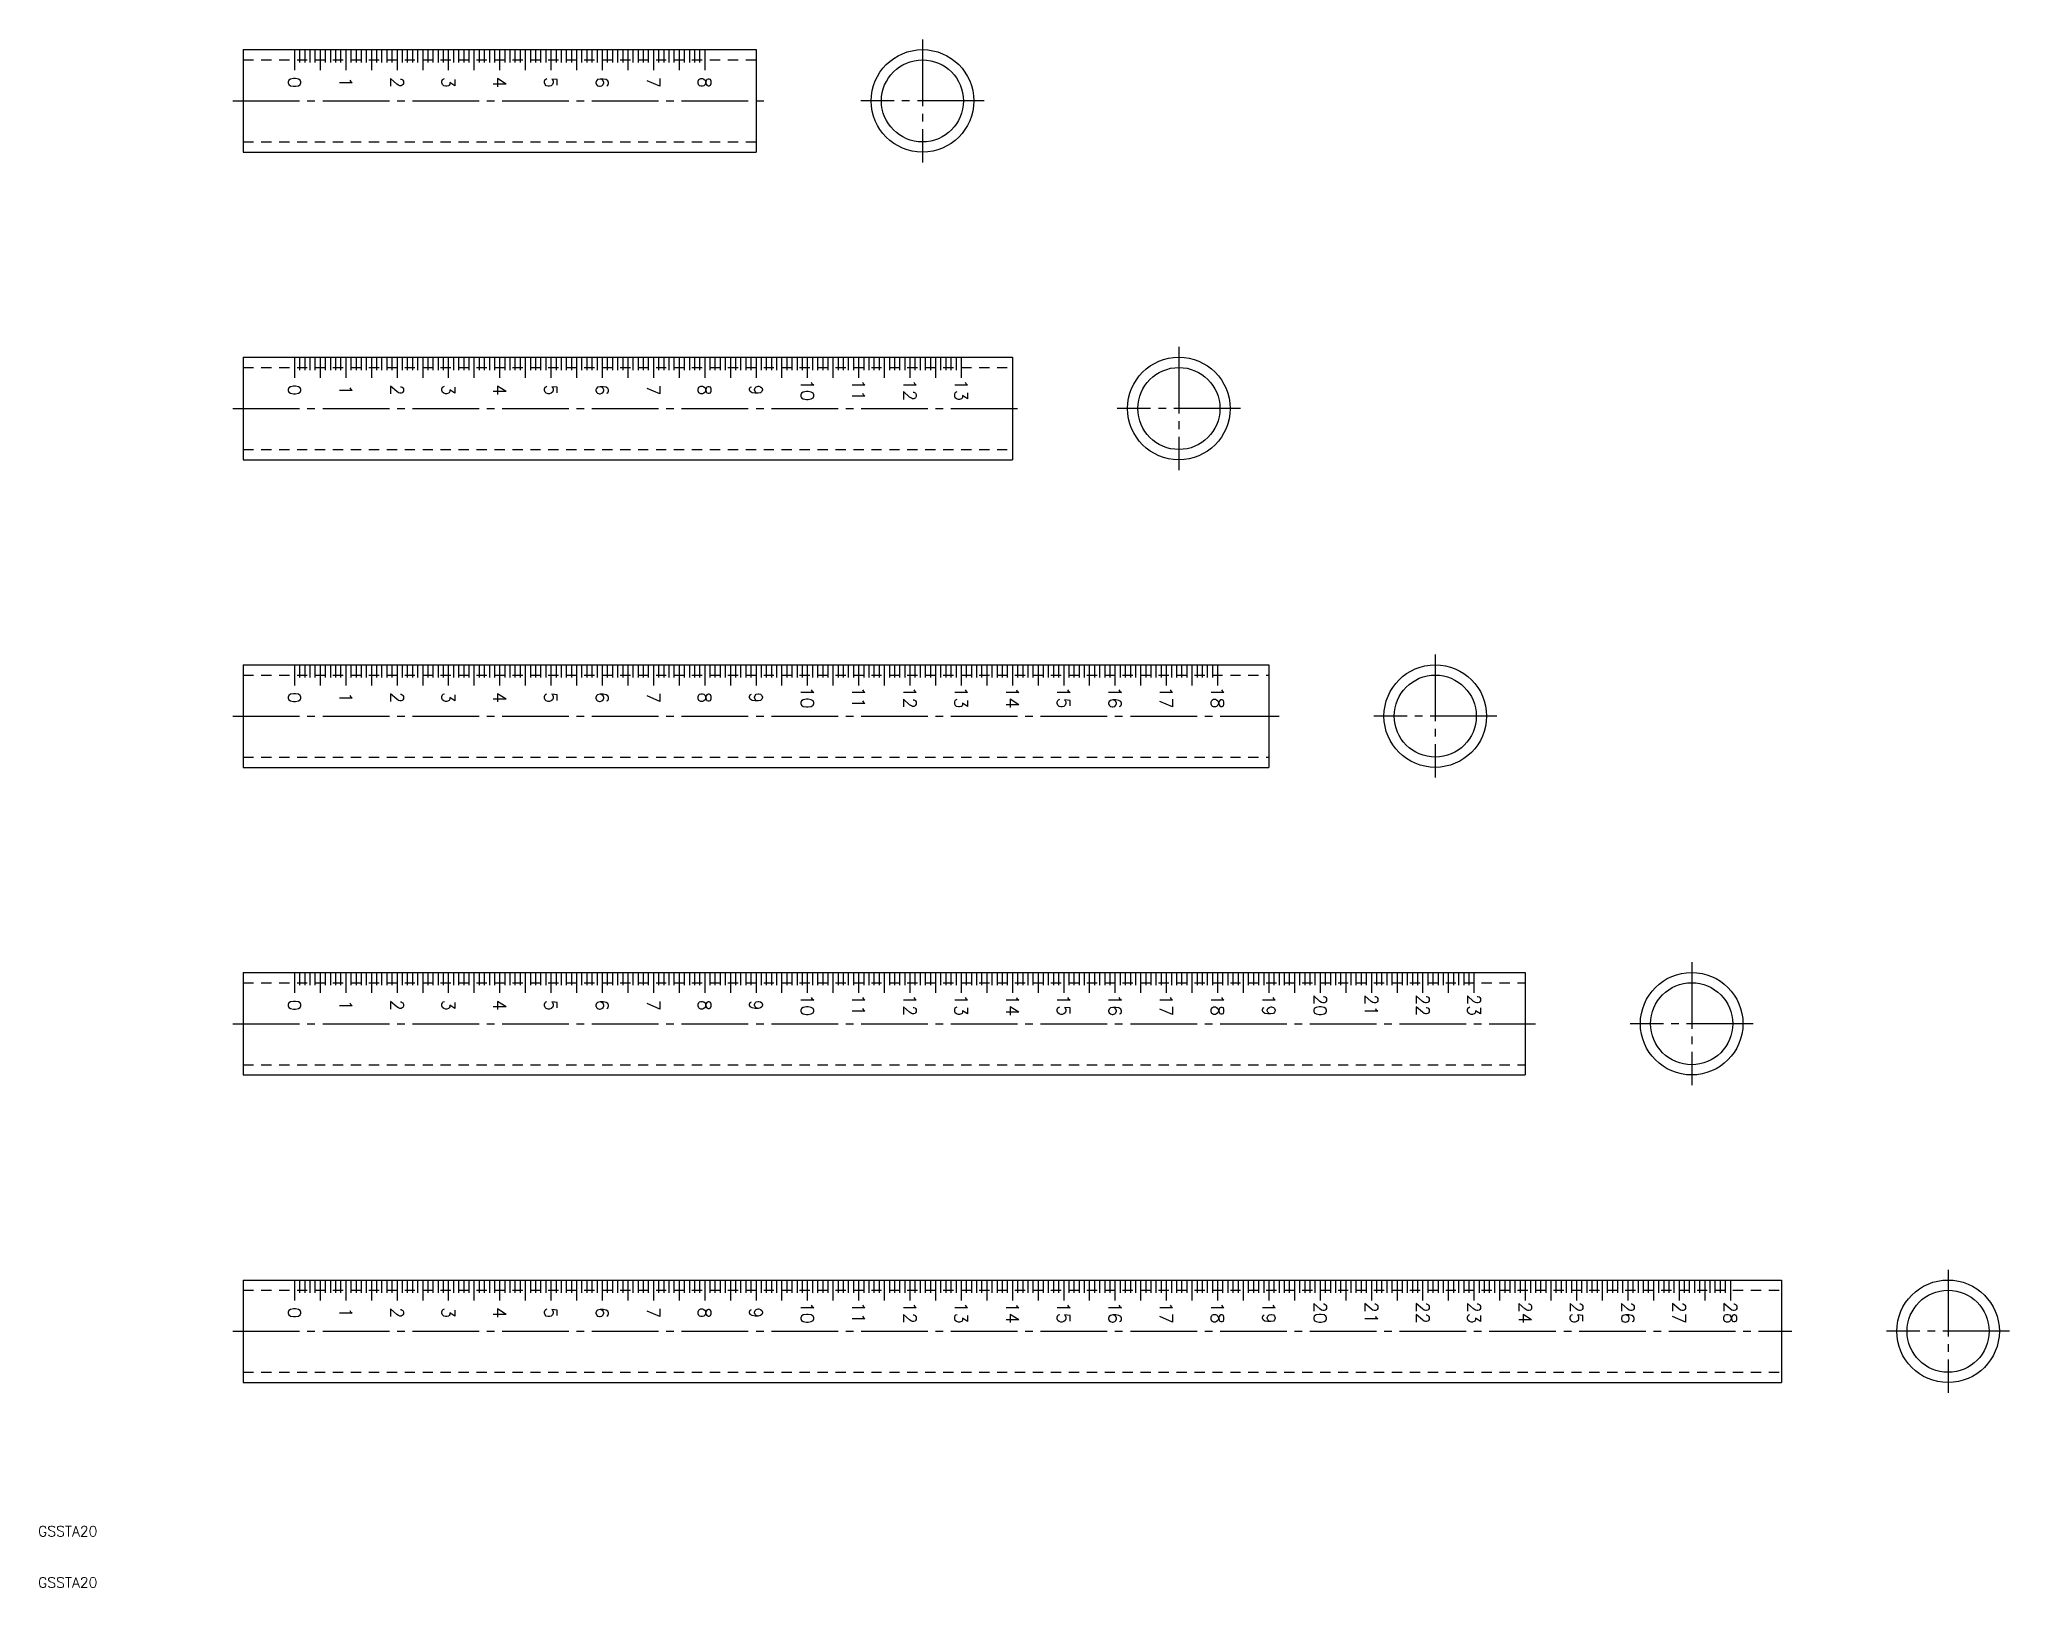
# Model space of a CAD drawing. Extents: x 10 to 394, y 10 to 312.
import ezdxf
from ezdxf.enums import TextEntityAlignment as Align

# ---------------------------------------------------------------- set-up
doc = ezdxf.new("R2010")
doc.units = 0
doc.linetypes.add('CENTER', pattern=[17.5, 13, -1.5, 1.5, -1.5])
doc.linetypes.add('DASHED', pattern=[3.5, 2, -1.5])
doc.layers.get('0').update_dxf_attribs({"linetype": 'CONTINUOUS'})
doc.layers.add('CENTER', color=1, linetype='CENTER')
doc.styles.get("Standard").update_dxf_attribs({"font": 'txt.shx', "bigfont": '@extfont2.shx'})

msp = doc.modelspace()

# ---------------------------------------------------------------- linework, layer by layer
at = {"color": 7, "linetype": 'CONTINUOUS'}
for p, q in [((50, 310), (50, 290)), ((50, 310), (150, 310)), ((60, 310), (60, 306)), ((61, 310), (61, 307.5)), ((62, 310), (62, 307.5)), ((63, 310), (63, 307.5)), ((64, 310), (64, 307.5)), ((65, 310), (65, 306)), ((66, 310), (66, 307.5)), ((67, 310), (67, 307.5)), ((68, 310), (68, 307.5)), ((69, 310), (69, 307.5)), ((70, 310), (70, 306)), ((71, 310), (71, 307.5)), ((72, 310), (72, 307.5)), ((73, 310), (73, 307.5)), ((74, 310), (74, 307.5)), ((75, 310), (75, 306)), ((76, 310), (76, 307.5)), ((77, 310), (77, 307.5)), ((78, 310), (78, 307.5)), ((79, 310), (79, 307.5)), ((80, 310), (80, 306)), ((81, 310), (81, 307.5)), ((82, 310), (82, 307.5)), ((83, 310), (83, 307.5)), ((84, 310), (84, 307.5)), ((85, 310), (85, 306)), ((86, 310), (86, 307.5)), ((87, 310), (87, 307.5)), ((88, 310), (88, 307.5)), ((89, 310), (89, 307.5)), ((90, 310), (90, 306)), ((91, 310), (91, 307.5)), ((92, 310), (92, 307.5)), ((93, 310), (93, 307.5)), ((94, 310), (94, 307.5)), ((95, 310), (95, 306)), ((96, 310), (96, 307.5)), ((97, 310), (97, 307.5)), ((98, 310), (98, 307.5)), ((99, 310), (99, 307.5)), ((100, 310), (100, 306)), ((101, 310), (101, 307.5)), ((102, 310), (102, 307.5)), ((103, 310), (103, 307.5)), ((104, 310), (104, 307.5)), ((105, 310), (105, 306)), ((106, 310), (106, 307.5)), ((107, 310), (107, 307.5)), ((108, 310), (108, 307.5)), ((109, 310), (109, 307.5)), ((110, 310), (110, 306)), ((111, 310), (111, 307.5)), ((112, 310), (112, 307.5)), ((113, 310), (113, 307.5)), ((114, 310), (114, 307.5)), ((115, 310), (115, 306)), ((116, 310), (116, 307.5)), ((117, 310), (117, 307.5)), ((118, 310), (118, 307.5)), ((119, 310), (119, 307.5)), ((120, 310), (120, 306)), ((121, 310), (121, 307.5)), ((122, 310), (122, 307.5)), ((123, 310), (123, 307.5)), ((124, 310), (124, 307.5)), ((125, 310), (125, 306)), ((126, 310), (126, 307.5)), ((127, 310), (127, 307.5)), ((128, 310), (128, 307.5)), ((129, 310), (129, 307.5)), ((130, 310), (130, 306)), ((131, 310), (131, 307.5)), ((132, 310), (132, 307.5)), ((133, 310), (133, 307.5)), ((134, 310), (134, 307.5)), ((135, 310), (135, 306)), ((136, 310), (136, 307.5)), ((137, 310), (137, 307.5)), ((138, 310), (138, 307.5)), ((139, 310), (139, 307.5)), ((140, 310), (140, 306)), ((150, 310), (150, 290)), ((50, 290), (150, 290)), ((50, 250), (50, 230)), ((50, 250), (200, 250)), ((60, 250), (60, 246)), ((61, 250), (61, 247.5)), ((62, 250), (62, 247.5)), ((63, 250), (63, 247.5)), ((64, 250), (64, 247.5)), ((65, 250), (65, 246)), ((66, 250), (66, 247.5)), ((67, 250), (67, 247.5)), ((68, 250), (68, 247.5)), ((69, 250), (69, 247.5)), ((70, 250), (70, 246)), ((71, 250), (71, 247.5)), ((72, 250), (72, 247.5)), ((73, 250), (73, 247.5)), ((74, 250), (74, 247.5)), ((75, 250), (75, 246)), ((76, 250), (76, 247.5)), ((77, 250), (77, 247.5)), ((78, 250), (78, 247.5)), ((79, 250), (79, 247.5)), ((80, 250), (80, 246)), ((81, 250), (81, 247.5)), ((82, 250), (82, 247.5)), ((83, 250), (83, 247.5)), ((84, 250), (84, 247.5)), ((85, 250), (85, 246)), ((86, 250), (86, 247.5)), ((87, 250), (87, 247.5)), ((88, 250), (88, 247.5)), ((89, 250), (89, 247.5)), ((90, 250), (90, 246)), ((91, 250), (91, 247.5)), ((92, 250), (92, 247.5)), ((93, 250), (93, 247.5)), ((94, 250), (94, 247.5)), ((95, 250), (95, 246)), ((96, 250), (96, 247.5)), ((97, 250), (97, 247.5)), ((98, 250), (98, 247.5)), ((99, 250), (99, 247.5)), ((100, 250), (100, 246)), ((101, 250), (101, 247.5)), ((102, 250), (102, 247.5)), ((103, 250), (103, 247.5)), ((104, 250), (104, 247.5)), ((105, 250), (105, 246)), ((106, 250), (106, 247.5)), ((107, 250), (107, 247.5)), ((108, 250), (108, 247.5)), ((109, 250), (109, 247.5)), ((110, 250), (110, 246)), ((111, 250), (111, 247.5)), ((112, 250), (112, 247.5)), ((113, 250), (113, 247.5)), ((114, 250), (114, 247.5)), ((115, 250), (115, 246)), ((116, 250), (116, 247.5)), ((117, 250), (117, 247.5)), ((118, 250), (118, 247.5)), ((119, 250), (119, 247.5)), ((120, 250), (120, 246)), ((121, 250), (121, 247.5)), ((122, 250), (122, 247.5)), ((123, 250), (123, 247.5)), ((124, 250), (124, 247.5)), ((125, 250), (125, 246)), ((126, 250), (126, 247.5)), ((127, 250), (127, 247.5)), ((128, 250), (128, 247.5)), ((129, 250), (129, 247.5)), ((130, 250), (130, 246)), ((131, 250), (131, 247.5)), ((132, 250), (132, 247.5)), ((133, 250), (133, 247.5)), ((134, 250), (134, 247.5)), ((135, 250), (135, 246)), ((136, 250), (136, 247.5)), ((137, 250), (137, 247.5)), ((138, 250), (138, 247.5)), ((139, 250), (139, 247.5)), ((140, 250), (140, 246)), ((141, 250), (141, 247.5)), ((142, 250), (142, 247.5)), ((143, 250), (143, 247.5)), ((144, 250), (144, 247.5)), ((145, 250), (145, 246)), ((146, 250), (146, 247.5)), ((147, 250), (147, 247.5)), ((148, 250), (148, 247.5)), ((149, 250), (149, 247.5)), ((150, 250), (150, 246)), ((151, 250), (151, 247.5)), ((152, 250), (152, 247.5)), ((153, 250), (153, 247.5)), ((154, 250), (154, 247.5)), ((155, 250), (155, 246)), ((156, 250), (156, 247.5)), ((157, 250), (157, 247.5)), ((158, 250), (158, 247.5)), ((159, 250), (159, 247.5)), ((160, 250), (160, 246)), ((161, 250), (161, 247.5)), ((162, 250), (162, 247.5)), ((163, 250), (163, 247.5)), ((164, 250), (164, 247.5)), ((165, 250), (165, 246)), ((166, 250), (166, 247.5)), ((167, 250), (167, 247.5)), ((168, 250), (168, 247.5)), ((169, 250), (169, 247.5)), ((170, 250), (170, 246)), ((171, 250), (171, 247.5)), ((172, 250), (172, 247.5)), ((173, 250), (173, 247.5)), ((174, 250), (174, 247.5)), ((175, 250), (175, 246)), ((176, 250), (176, 247.5)), ((177, 250), (177, 247.5)), ((178, 250), (178, 247.5)), ((179, 250), (179, 247.5)), ((180, 250), (180, 246)), ((181, 250), (181, 247.5)), ((182, 250), (182, 247.5)), ((183, 250), (183, 247.5)), ((184, 250), (184, 247.5)), ((185, 250), (185, 246)), ((186, 250), (186, 247.5)), ((187, 250), (187, 247.5)), ((188, 250), (188, 247.5)), ((189, 250), (189, 247.5)), ((190, 250), (190, 246)), ((200, 250), (200, 230)), ((50, 230), (200, 230)), ((50, 190), (50, 170)), ((50, 190), (250, 190)), ((60, 190), (60, 186)), ((61, 190), (61, 187.5)), ((62, 190), (62, 187.5)), ((63, 190), (63, 187.5)), ((64, 190), (64, 187.5)), ((65, 190), (65, 186)), ((66, 190), (66, 187.5)), ((67, 190), (67, 187.5)), ((68, 190), (68, 187.5)), ((69, 190), (69, 187.5)), ((70, 190), (70, 186)), ((71, 190), (71, 187.5)), ((72, 190), (72, 187.5)), ((73, 190), (73, 187.5)), ((74, 190), (74, 187.5)), ((75, 190), (75, 186)), ((76, 190), (76, 187.5)), ((77, 190), (77, 187.5)), ((78, 190), (78, 187.5)), ((79, 190), (79, 187.5)), ((80, 190), (80, 186)), ((81, 190), (81, 187.5)), ((82, 190), (82, 187.5)), ((83, 190), (83, 187.5)), ((84, 190), (84, 187.5)), ((85, 190), (85, 186)), ((86, 190), (86, 187.5)), ((87, 190), (87, 187.5)), ((88, 190), (88, 187.5)), ((89, 190), (89, 187.5)), ((90, 190), (90, 186)), ((91, 190), (91, 187.5)), ((92, 190), (92, 187.5)), ((93, 190), (93, 187.5)), ((94, 190), (94, 187.5)), ((95, 190), (95, 186)), ((96, 190), (96, 187.5)), ((97, 190), (97, 187.5)), ((98, 190), (98, 187.5)), ((99, 190), (99, 187.5)), ((100, 190), (100, 186)), ((101, 190), (101, 187.5)), ((102, 190), (102, 187.5)), ((103, 190), (103, 187.5)), ((104, 190), (104, 187.5)), ((105, 190), (105, 186)), ((106, 190), (106, 187.5)), ((107, 190), (107, 187.5)), ((108, 190), (108, 187.5)), ((109, 190), (109, 187.5)), ((110, 190), (110, 186)), ((111, 190), (111, 187.5)), ((112, 190), (112, 187.5)), ((113, 190), (113, 187.5)), ((114, 190), (114, 187.5)), ((115, 190), (115, 186)), ((116, 190), (116, 187.5)), ((117, 190), (117, 187.5)), ((118, 190), (118, 187.5)), ((119, 190), (119, 187.5)), ((120, 190), (120, 186)), ((121, 190), (121, 187.5)), ((122, 190), (122, 187.5)), ((123, 190), (123, 187.5)), ((124, 190), (124, 187.5)), ((125, 190), (125, 186)), ((126, 190), (126, 187.5)), ((127, 190), (127, 187.5)), ((128, 190), (128, 187.5)), ((129, 190), (129, 187.5)), ((130, 190), (130, 186)), ((131, 190), (131, 187.5)), ((132, 190), (132, 187.5)), ((133, 190), (133, 187.5)), ((134, 190), (134, 187.5)), ((135, 190), (135, 186)), ((136, 190), (136, 187.5)), ((137, 190), (137, 187.5)), ((138, 190), (138, 187.5)), ((139, 190), (139, 187.5)), ((140, 190), (140, 186)), ((141, 190), (141, 187.5)), ((142, 190), (142, 187.5)), ((143, 190), (143, 187.5)), ((144, 190), (144, 187.5)), ((145, 190), (145, 186)), ((146, 190), (146, 187.5)), ((147, 190), (147, 187.5)), ((148, 190), (148, 187.5)), ((149, 190), (149, 187.5)), ((150, 190), (150, 186)), ((151, 190), (151, 187.5)), ((152, 190), (152, 187.5)), ((153, 190), (153, 187.5)), ((154, 190), (154, 187.5)), ((155, 190), (155, 186)), ((156, 190), (156, 187.5)), ((157, 190), (157, 187.5)), ((158, 190), (158, 187.5)), ((159, 190), (159, 187.5)), ((160, 190), (160, 186)), ((161, 190), (161, 187.5)), ((162, 190), (162, 187.5)), ((163, 190), (163, 187.5)), ((164, 190), (164, 187.5)), ((165, 190), (165, 186)), ((166, 190), (166, 187.5)), ((167, 190), (167, 187.5)), ((168, 190), (168, 187.5)), ((169, 190), (169, 187.5)), ((170, 190), (170, 186)), ((171, 190), (171, 187.5)), ((172, 190), (172, 187.5)), ((173, 190), (173, 187.5)), ((174, 190), (174, 187.5)), ((175, 190), (175, 186)), ((176, 190), (176, 187.5)), ((177, 190), (177, 187.5)), ((178, 190), (178, 187.5)), ((179, 190), (179, 187.5)), ((180, 190), (180, 186)), ((181, 190), (181, 187.5)), ((182, 190), (182, 187.5)), ((183, 190), (183, 187.5)), ((184, 190), (184, 187.5)), ((185, 190), (185, 186)), ((186, 190), (186, 187.5)), ((187, 190), (187, 187.5)), ((188, 190), (188, 187.5)), ((189, 190), (189, 187.5)), ((190, 190), (190, 186)), ((191, 190), (191, 187.5)), ((192, 190), (192, 187.5)), ((193, 190), (193, 187.5)), ((194, 190), (194, 187.5)), ((195, 190), (195, 186)), ((196, 190), (196, 187.5)), ((197, 190), (197, 187.5)), ((198, 190), (198, 187.5)), ((199, 190), (199, 187.5)), ((200, 190), (200, 186)), ((201, 190), (201, 187.5)), ((202, 190), (202, 187.5)), ((203, 190), (203, 187.5)), ((204, 190), (204, 187.5)), ((205, 190), (205, 186)), ((206, 190), (206, 187.5)), ((207, 190), (207, 187.5)), ((208, 190), (208, 187.5)), ((209, 190), (209, 187.5)), ((210, 190), (210, 186)), ((211, 190), (211, 187.5)), ((212, 190), (212, 187.5)), ((213, 190), (213, 187.5)), ((214, 190), (214, 187.5)), ((215, 190), (215, 186)), ((216, 190), (216, 187.5)), ((217, 190), (217, 187.5)), ((218, 190), (218, 187.5)), ((219, 190), (219, 187.5)), ((220, 190), (220, 186)), ((221, 190), (221, 187.5)), ((222, 190), (222, 187.5)), ((223, 190), (223, 187.5)), ((224, 190), (224, 187.5)), ((225, 190), (225, 186)), ((226, 190), (226, 187.5)), ((227, 190), (227, 187.5)), ((228, 190), (228, 187.5)), ((229, 190), (229, 187.5)), ((230, 190), (230, 186)), ((231, 190), (231, 187.5)), ((232, 190), (232, 187.5)), ((233, 190), (233, 187.5)), ((234, 190), (234, 187.5)), ((235, 190), (235, 186)), ((236, 190), (236, 187.5)), ((237, 190), (237, 187.5)), ((238, 190), (238, 187.5)), ((239, 190), (239, 187.5)), ((240, 190), (240, 186)), ((250, 190), (250, 170)), ((50, 170), (250, 170)), ((50, 130), (50, 110)), ((50, 130), (300, 130)), ((60, 130), (60, 126)), ((61, 130), (61, 127.5)), ((62, 130), (62, 127.5)), ((63, 130), (63, 127.5)), ((64, 130), (64, 127.5)), ((65, 130), (65, 126)), ((66, 130), (66, 127.5)), ((67, 130), (67, 127.5)), ((68, 130), (68, 127.5)), ((69, 130), (69, 127.5)), ((70, 130), (70, 126)), ((71, 130), (71, 127.5)), ((72, 130), (72, 127.5)), ((73, 130), (73, 127.5)), ((74, 130), (74, 127.5)), ((75, 130), (75, 126)), ((76, 130), (76, 127.5)), ((77, 130), (77, 127.5)), ((78, 130), (78, 127.5)), ((79, 130), (79, 127.5)), ((80, 130), (80, 126)), ((81, 130), (81, 127.5)), ((82, 130), (82, 127.5)), ((83, 130), (83, 127.5)), ((84, 130), (84, 127.5)), ((85, 130), (85, 126)), ((86, 130), (86, 127.5)), ((87, 130), (87, 127.5)), ((88, 130), (88, 127.5)), ((89, 130), (89, 127.5)), ((90, 130), (90, 126)), ((91, 130), (91, 127.5)), ((92, 130), (92, 127.5)), ((93, 130), (93, 127.5)), ((94, 130), (94, 127.5)), ((95, 130), (95, 126)), ((96, 130), (96, 127.5)), ((97, 130), (97, 127.5)), ((98, 130), (98, 127.5)), ((99, 130), (99, 127.5)), ((100, 130), (100, 126)), ((101, 130), (101, 127.5)), ((102, 130), (102, 127.5)), ((103, 130), (103, 127.5)), ((104, 130), (104, 127.5)), ((105, 130), (105, 126)), ((106, 130), (106, 127.5)), ((107, 130), (107, 127.5)), ((108, 130), (108, 127.5)), ((109, 130), (109, 127.5)), ((110, 130), (110, 126)), ((111, 130), (111, 127.5)), ((112, 130), (112, 127.5)), ((113, 130), (113, 127.5)), ((114, 130), (114, 127.5)), ((115, 130), (115, 126)), ((116, 130), (116, 127.5)), ((117, 130), (117, 127.5)), ((118, 130), (118, 127.5)), ((119, 130), (119, 127.5)), ((120, 130), (120, 126)), ((121, 130), (121, 127.5)), ((122, 130), (122, 127.5)), ((123, 130), (123, 127.5)), ((124, 130), (124, 127.5)), ((125, 130), (125, 126)), ((126, 130), (126, 127.5)), ((127, 130), (127, 127.5)), ((128, 130), (128, 127.5)), ((129, 130), (129, 127.5)), ((130, 130), (130, 126)), ((131, 130), (131, 127.5)), ((132, 130), (132, 127.5)), ((133, 130), (133, 127.5)), ((134, 130), (134, 127.5)), ((135, 130), (135, 126)), ((136, 130), (136, 127.5)), ((137, 130), (137, 127.5)), ((138, 130), (138, 127.5)), ((139, 130), (139, 127.5)), ((140, 130), (140, 126)), ((141, 130), (141, 127.5)), ((142, 130), (142, 127.5)), ((143, 130), (143, 127.5)), ((144, 130), (144, 127.5)), ((145, 130), (145, 126)), ((146, 130), (146, 127.5)), ((147, 130), (147, 127.5)), ((148, 130), (148, 127.5)), ((149, 130), (149, 127.5)), ((150, 130), (150, 126)), ((151, 130), (151, 127.5)), ((152, 130), (152, 127.5)), ((153, 130), (153, 127.5)), ((154, 130), (154, 127.5)), ((155, 130), (155, 126)), ((156, 130), (156, 127.5)), ((157, 130), (157, 127.5)), ((158, 130), (158, 127.5)), ((159, 130), (159, 127.5)), ((160, 130), (160, 126)), ((161, 130), (161, 127.5)), ((162, 130), (162, 127.5)), ((163, 130), (163, 127.5)), ((164, 130), (164, 127.5)), ((165, 130), (165, 126)), ((166, 130), (166, 127.5)), ((167, 130), (167, 127.5)), ((168, 130), (168, 127.5)), ((169, 130), (169, 127.5)), ((170, 130), (170, 126)), ((171, 130), (171, 127.5)), ((172, 130), (172, 127.5)), ((173, 130), (173, 127.5)), ((174, 130), (174, 127.5)), ((175, 130), (175, 126)), ((176, 130), (176, 127.5)), ((177, 130), (177, 127.5)), ((178, 130), (178, 127.5)), ((179, 130), (179, 127.5)), ((180, 130), (180, 126)), ((181, 130), (181, 127.5)), ((182, 130), (182, 127.5)), ((183, 130), (183, 127.5)), ((184, 130), (184, 127.5)), ((185, 130), (185, 126)), ((186, 130), (186, 127.5)), ((187, 130), (187, 127.5)), ((188, 130), (188, 127.5)), ((189, 130), (189, 127.5)), ((190, 130), (190, 126)), ((191, 130), (191, 127.5)), ((192, 130), (192, 127.5)), ((193, 130), (193, 127.5)), ((194, 130), (194, 127.5)), ((195, 130), (195, 126)), ((196, 130), (196, 127.5)), ((197, 130), (197, 127.5)), ((198, 130), (198, 127.5)), ((199, 130), (199, 127.5)), ((200, 130), (200, 126)), ((201, 130), (201, 127.5)), ((202, 130), (202, 127.5)), ((203, 130), (203, 127.5)), ((204, 130), (204, 127.5)), ((205, 130), (205, 126)), ((206, 130), (206, 127.5)), ((207, 130), (207, 127.5)), ((208, 130), (208, 127.5)), ((209, 130), (209, 127.5)), ((210, 130), (210, 126)), ((211, 130), (211, 127.5)), ((212, 130), (212, 127.5)), ((213, 130), (213, 127.5)), ((214, 130), (214, 127.5)), ((215, 130), (215, 126)), ((216, 130), (216, 127.5)), ((217, 130), (217, 127.5)), ((218, 130), (218, 127.5)), ((219, 130), (219, 127.5)), ((220, 130), (220, 126)), ((221, 130), (221, 127.5)), ((222, 130), (222, 127.5)), ((223, 130), (223, 127.5)), ((224, 130), (224, 127.5)), ((225, 130), (225, 126)), ((226, 130), (226, 127.5)), ((227, 130), (227, 127.5)), ((228, 130), (228, 127.5)), ((229, 130), (229, 127.5)), ((230, 130), (230, 126)), ((231, 130), (231, 127.5)), ((232, 130), (232, 127.5)), ((233, 130), (233, 127.5)), ((234, 130), (234, 127.5)), ((235, 130), (235, 126)), ((236, 130), (236, 127.5)), ((237, 130), (237, 127.5)), ((238, 130), (238, 127.5)), ((239, 130), (239, 127.5)), ((240, 130), (240, 126)), ((241, 130), (241, 127.5)), ((242, 130), (242, 127.5)), ((243, 130), (243, 127.5)), ((244, 130), (244, 127.5)), ((245, 130), (245, 126)), ((246, 130), (246, 127.5)), ((247, 130), (247, 127.5)), ((248, 130), (248, 127.5)), ((249, 130), (249, 127.5)), ((250, 130), (250, 126)), ((251, 130), (251, 127.5)), ((252, 130), (252, 127.5)), ((253, 130), (253, 127.5)), ((254, 130), (254, 127.5)), ((255, 130), (255, 126)), ((256, 130), (256, 127.5)), ((257, 130), (257, 127.5)), ((258, 130), (258, 127.5)), ((259, 130), (259, 127.5)), ((260, 130), (260, 126)), ((261, 130), (261, 127.5)), ((262, 130), (262, 127.5)), ((263, 130), (263, 127.5)), ((264, 130), (264, 127.5)), ((265, 130), (265, 126)), ((266, 130), (266, 127.5)), ((267, 130), (267, 127.5)), ((268, 130), (268, 127.5)), ((269, 130), (269, 127.5)), ((270, 130), (270, 126)), ((271, 130), (271, 127.5)), ((272, 130), (272, 127.5)), ((273, 130), (273, 127.5)), ((274, 130), (274, 127.5)), ((275, 130), (275, 126)), ((276, 130), (276, 127.5)), ((277, 130), (277, 127.5)), ((278, 130), (278, 127.5)), ((279, 130), (279, 127.5)), ((280, 130), (280, 126)), ((281, 130), (281, 127.5)), ((282, 130), (282, 127.5)), ((283, 130), (283, 127.5)), ((284, 130), (284, 127.5)), ((285, 130), (285, 126)), ((286, 130), (286, 127.5)), ((287, 130), (287, 127.5)), ((288, 130), (288, 127.5)), ((289, 130), (289, 127.5)), ((290, 130), (290, 126)), ((300, 130), (300, 110)), ((50, 110), (300, 110)), ((50, 70), (50, 50)), ((50, 70), (350, 70)), ((60, 70), (60, 66)), ((61, 70), (61, 67.5)), ((62, 70), (62, 67.5)), ((63, 70), (63, 67.5)), ((64, 70), (64, 67.5)), ((65, 70), (65, 66)), ((66, 70), (66, 67.5)), ((67, 70), (67, 67.5)), ((68, 70), (68, 67.5)), ((69, 70), (69, 67.5)), ((70, 70), (70, 66)), ((71, 70), (71, 67.5)), ((72, 70), (72, 67.5)), ((73, 70), (73, 67.5)), ((74, 70), (74, 67.5)), ((75, 70), (75, 66)), ((76, 70), (76, 67.5)), ((77, 70), (77, 67.5)), ((78, 70), (78, 67.5)), ((79, 70), (79, 67.5)), ((80, 70), (80, 66)), ((81, 70), (81, 67.5)), ((82, 70), (82, 67.5)), ((83, 70), (83, 67.5)), ((84, 70), (84, 67.5)), ((85, 70), (85, 66)), ((86, 70), (86, 67.5)), ((87, 70), (87, 67.5)), ((88, 70), (88, 67.5)), ((89, 70), (89, 67.5)), ((90, 70), (90, 66)), ((91, 70), (91, 67.5)), ((92, 70), (92, 67.5)), ((93, 70), (93, 67.5)), ((94, 70), (94, 67.5)), ((95, 70), (95, 66)), ((96, 70), (96, 67.5)), ((97, 70), (97, 67.5)), ((98, 70), (98, 67.5)), ((99, 70), (99, 67.5)), ((100, 70), (100, 66)), ((101, 70), (101, 67.5)), ((102, 70), (102, 67.5)), ((103, 70), (103, 67.5)), ((104, 70), (104, 67.5)), ((105, 70), (105, 66)), ((106, 70), (106, 67.5)), ((107, 70), (107, 67.5)), ((108, 70), (108, 67.5)), ((109, 70), (109, 67.5)), ((110, 70), (110, 66)), ((111, 70), (111, 67.5)), ((112, 70), (112, 67.5)), ((113, 70), (113, 67.5)), ((114, 70), (114, 67.5)), ((115, 70), (115, 66)), ((116, 70), (116, 67.5)), ((117, 70), (117, 67.5)), ((118, 70), (118, 67.5)), ((119, 70), (119, 67.5)), ((120, 70), (120, 66)), ((121, 70), (121, 67.5)), ((122, 70), (122, 67.5)), ((123, 70), (123, 67.5)), ((124, 70), (124, 67.5)), ((125, 70), (125, 66)), ((126, 70), (126, 67.5)), ((127, 70), (127, 67.5)), ((128, 70), (128, 67.5)), ((129, 70), (129, 67.5)), ((130, 70), (130, 66)), ((131, 70), (131, 67.5)), ((132, 70), (132, 67.5)), ((133, 70), (133, 67.5)), ((134, 70), (134, 67.5)), ((135, 70), (135, 66)), ((136, 70), (136, 67.5)), ((137, 70), (137, 67.5)), ((138, 70), (138, 67.5)), ((139, 70), (139, 67.5)), ((140, 70), (140, 66)), ((141, 70), (141, 67.5)), ((142, 70), (142, 67.5)), ((143, 70), (143, 67.5)), ((144, 70), (144, 67.5)), ((145, 70), (145, 66)), ((146, 70), (146, 67.5)), ((147, 70), (147, 67.5)), ((148, 70), (148, 67.5)), ((149, 70), (149, 67.5)), ((150, 70), (150, 66)), ((151, 70), (151, 67.5)), ((152, 70), (152, 67.5)), ((153, 70), (153, 67.5)), ((154, 70), (154, 67.5)), ((155, 70), (155, 66)), ((156, 70), (156, 67.5)), ((157, 70), (157, 67.5)), ((158, 70), (158, 67.5)), ((159, 70), (159, 67.5)), ((160, 70), (160, 66)), ((161, 70), (161, 67.5)), ((162, 70), (162, 67.5)), ((163, 70), (163, 67.5)), ((164, 70), (164, 67.5)), ((165, 70), (165, 66)), ((166, 70), (166, 67.5)), ((167, 70), (167, 67.5)), ((168, 70), (168, 67.5)), ((169, 70), (169, 67.5)), ((170, 70), (170, 66)), ((171, 70), (171, 67.5)), ((172, 70), (172, 67.5)), ((173, 70), (173, 67.5)), ((174, 70), (174, 67.5)), ((175, 70), (175, 66)), ((176, 70), (176, 67.5)), ((177, 70), (177, 67.5)), ((178, 70), (178, 67.5)), ((179, 70), (179, 67.5)), ((180, 70), (180, 66)), ((181, 70), (181, 67.5)), ((182, 70), (182, 67.5)), ((183, 70), (183, 67.5)), ((184, 70), (184, 67.5)), ((185, 70), (185, 66)), ((186, 70), (186, 67.5)), ((187, 70), (187, 67.5)), ((188, 70), (188, 67.5)), ((189, 70), (189, 67.5)), ((190, 70), (190, 66)), ((191, 70), (191, 67.5)), ((192, 70), (192, 67.5)), ((193, 70), (193, 67.5)), ((194, 70), (194, 67.5)), ((195, 70), (195, 66)), ((196, 70), (196, 67.5)), ((197, 70), (197, 67.5)), ((198, 70), (198, 67.5)), ((199, 70), (199, 67.5)), ((200, 70), (200, 66)), ((201, 70), (201, 67.5)), ((202, 70), (202, 67.5)), ((203, 70), (203, 67.5)), ((204, 70), (204, 67.5)), ((205, 70), (205, 66)), ((206, 70), (206, 67.5)), ((207, 70), (207, 67.5)), ((208, 70), (208, 67.5)), ((209, 70), (209, 67.5)), ((210, 70), (210, 66)), ((211, 70), (211, 67.5)), ((212, 70), (212, 67.5)), ((213, 70), (213, 67.5)), ((214, 70), (214, 67.5)), ((215, 70), (215, 66)), ((216, 70), (216, 67.5)), ((217, 70), (217, 67.5)), ((218, 70), (218, 67.5)), ((219, 70), (219, 67.5)), ((220, 70), (220, 66)), ((221, 70), (221, 67.5)), ((222, 70), (222, 67.5)), ((223, 70), (223, 67.5)), ((224, 70), (224, 67.5)), ((225, 70), (225, 66)), ((226, 70), (226, 67.5)), ((227, 70), (227, 67.5)), ((228, 70), (228, 67.5)), ((229, 70), (229, 67.5)), ((230, 70), (230, 66)), ((231, 70), (231, 67.5)), ((232, 70), (232, 67.5)), ((233, 70), (233, 67.5)), ((234, 70), (234, 67.5)), ((235, 70), (235, 66)), ((236, 70), (236, 67.5)), ((237, 70), (237, 67.5)), ((238, 70), (238, 67.5)), ((239, 70), (239, 67.5)), ((240, 70), (240, 66)), ((241, 70), (241, 67.5)), ((242, 70), (242, 67.5)), ((243, 70), (243, 67.5)), ((244, 70), (244, 67.5)), ((245, 70), (245, 66)), ((246, 70), (246, 67.5)), ((247, 70), (247, 67.5)), ((248, 70), (248, 67.5)), ((249, 70), (249, 67.5)), ((250, 70), (250, 66)), ((251, 70), (251, 67.5)), ((252, 70), (252, 67.5)), ((253, 70), (253, 67.5)), ((254, 70), (254, 67.5)), ((255, 70), (255, 66)), ((256, 70), (256, 67.5)), ((257, 70), (257, 67.5)), ((258, 70), (258, 67.5)), ((259, 70), (259, 67.5)), ((260, 70), (260, 66)), ((261, 70), (261, 67.5)), ((262, 70), (262, 67.5)), ((263, 70), (263, 67.5)), ((264, 70), (264, 67.5)), ((265, 70), (265, 66)), ((266, 70), (266, 67.5)), ((267, 70), (267, 67.5)), ((268, 70), (268, 67.5)), ((269, 70), (269, 67.5)), ((270, 70), (270, 66)), ((271, 70), (271, 67.5)), ((272, 70), (272, 67.5)), ((273, 70), (273, 67.5)), ((274, 70), (274, 67.5)), ((275, 70), (275, 66)), ((276, 70), (276, 67.5)), ((277, 70), (277, 67.5)), ((278, 70), (278, 67.5)), ((279, 70), (279, 67.5)), ((280, 70), (280, 66)), ((281, 70), (281, 67.5)), ((282, 70), (282, 67.5)), ((283, 70), (283, 67.5)), ((284, 70), (284, 67.5)), ((285, 70), (285, 66)), ((286, 70), (286, 67.5)), ((287, 70), (287, 67.5)), ((288, 70), (288, 67.5)), ((289, 70), (289, 67.5)), ((290, 70), (290, 66)), ((291, 70), (291, 67.5)), ((292, 70), (292, 67.5)), ((293, 70), (293, 67.5)), ((294, 70), (294, 67.5)), ((295, 70), (295, 66)), ((296, 70), (296, 67.5)), ((297, 70), (297, 67.5)), ((298, 70), (298, 67.5)), ((299, 70), (299, 67.5)), ((300, 70), (300, 66)), ((301, 70), (301, 67.5)), ((302, 70), (302, 67.5)), ((303, 70), (303, 67.5)), ((304, 70), (304, 67.5)), ((305, 70), (305, 66)), ((306, 70), (306, 67.5)), ((307, 70), (307, 67.5)), ((308, 70), (308, 67.5)), ((309, 70), (309, 67.5)), ((310, 70), (310, 66)), ((311, 70), (311, 67.5)), ((312, 70), (312, 67.5)), ((313, 70), (313, 67.5)), ((314, 70), (314, 67.5)), ((315, 70), (315, 66)), ((316, 70), (316, 67.5)), ((317, 70), (317, 67.5)), ((318, 70), (318, 67.5)), ((319, 70), (319, 67.5)), ((320, 70), (320, 66)), ((321, 70), (321, 67.5)), ((322, 70), (322, 67.5)), ((323, 70), (323, 67.5)), ((324, 70), (324, 67.5)), ((325, 70), (325, 66)), ((326, 70), (326, 67.5)), ((327, 70), (327, 67.5)), ((328, 70), (328, 67.5)), ((329, 70), (329, 67.5)), ((330, 70), (330, 66)), ((331, 70), (331, 67.5)), ((332, 70), (332, 67.5)), ((333, 70), (333, 67.5)), ((334, 70), (334, 67.5)), ((335, 70), (335, 66)), ((336, 70), (336, 67.5)), ((337, 70), (337, 67.5)), ((338, 70), (338, 67.5)), ((339, 70), (339, 67.5)), ((340, 70), (340, 66)), ((350, 70), (350, 50)), ((50, 50), (350, 50))]:
    msp.add_line(p, q, dxfattribs=at)
at = {"color": 3, "linetype": 'DASHED'}
for p, q in [((50, 308), (150, 308)), ((50, 292), (150, 292)), ((50, 248), (200, 248)), ((50, 232), (200, 232)), ((50, 188), (250, 188)), ((50, 172), (250, 172)), ((50, 128), (300, 128)), ((50, 112), (300, 112)), ((50, 68), (350, 68)), ((50, 52), (350, 52))]:
    msp.add_line(p, q, dxfattribs=at)
at = {"color": 7, "linetype": 'CONTINUOUS'}
for centre, radius in [((182.46, 300), 10), ((182.46, 300), 8), ((232.46, 240), 10), ((232.46, 240), 8), ((282.46, 180), 10), ((282.46, 180), 8), ((332.46, 120), 10), ((332.46, 120), 8), ((382.46, 60), 10), ((382.46, 60), 8)]:
    msp.add_circle(centre, radius, dxfattribs=at)
at = {"layer": 'CENTER', "color": 1, "linetype": 'CENTER'}
for p, q in [((182.46, 312), (182.46, 288)), ((48, 300), (152, 300)), ((194.46, 300), (170.46, 300)), ((232.46, 252), (232.46, 228)), ((48, 240), (202, 240)), ((244.46, 240), (220.46, 240)), ((282.46, 192), (282.46, 168)), ((48, 180), (252, 180)), ((294.46, 180), (270.46, 180)), ((332.46, 132), (332.46, 108)), ((48, 120), (302, 120)), ((344.46, 120), (320.46, 120)), ((382.46, 72), (382.46, 48)), ((48, 60), (352, 60)), ((394.46, 60), (370.46, 60))]:
    msp.add_line(p, q, dxfattribs=at)

# ---------------------------------------------------------------- texts
at = {"color": 7, "linetype": 'CONTINUOUS'}
for s, p in [('0', (60, 303.61)), ('1', (70, 303.61)), ('2', (80, 303.61)), ('3', (90, 303.61)), ('4', (100, 303.61)), ('5', (110, 303.61)), ('6', (120, 303.61)), ('7', (130, 303.61)), ('8', (140, 303.61)), ('0', (60, 243.61)), ('1', (70, 243.61)), ('2', (80, 243.61)), ('3', (90, 243.61)), ('4', (100, 243.61)), ('5', (110, 243.61)), ('6', (120, 243.61)), ('7', (130, 243.61)), ('8', (140, 243.61)), ('9', (150, 243.61)), ('10', (160, 243.61)), ('11', (170, 243.61)), ('12', (180, 243.61)), ('13', (190, 243.61)), ('10', (160, 183.61)), ('11', (170, 183.61)), ('12', (180, 183.61)), ('13', (190, 183.61)), ('14', (200, 183.61)), ('15', (210, 183.61)), ('16', (220, 183.61)), ('17', (230, 183.61)), ('18', (240, 183.61)), ('0', (60, 183.61)), ('1', (70, 183.61)), ('2', (80, 183.61)), ('3', (90, 183.61)), ('4', (100, 183.61)), ('5', (110, 183.61)), ('6', (120, 183.61)), ('7', (130, 183.61)), ('8', (140, 183.61)), ('9', (150, 183.61)), ('0', (60, 123.61)), ('1', (70, 123.61)), ('2', (80, 123.61)), ('3', (90, 123.61)), ('4', (100, 123.61)), ('5', (110, 123.61)), ('6', (120, 123.61)), ('7', (130, 123.61)), ('8', (140, 123.61)), ('9', (150, 123.61)), ('10', (160, 123.61)), ('11', (170, 123.61)), ('12', (180, 123.61)), ('13', (190, 123.61)), ('14', (200, 123.61)), ('15', (210, 123.61)), ('16', (220, 123.61)), ('17', (230, 123.61)), ('18', (240, 123.61)), ('19', (250, 123.61)), ('20', (260, 123.61)), ('21', (270, 123.61)), ('22', (280, 123.61)), ('23', (290, 123.61)), ('20', (260, 63.61)), ('21', (270, 63.61)), ('22', (280, 63.61)), ('23', (290, 63.61)), ('24', (300, 63.61)), ('25', (310, 63.61)), ('26', (320, 63.61)), ('27', (330, 63.61)), ('28', (340, 63.61)), ('0', (60, 63.61)), ('1', (70, 63.61)), ('2', (80, 63.61)), ('3', (90, 63.61)), ('4', (100, 63.61)), ('5', (110, 63.61)), ('6', (120, 63.61)), ('7', (130, 63.61)), ('8', (140, 63.61)), ('9', (150, 63.61)), ('10', (160, 63.61)), ('11', (170, 63.61)), ('12', (180, 63.61)), ('13', (190, 63.61)), ('14', (200, 63.61)), ('15', (210, 63.61)), ('16', (220, 63.61)), ('17', (230, 63.61)), ('18', (240, 63.61)), ('19', (250, 63.61))]:
    msp.add_text(s, height=2.5, rotation=270, dxfattribs=at).set_placement(p, align=Align.MIDDLE)
for p in [(10, 20), (10, 10)]:
    msp.add_text('GSSTA20', height=2, dxfattribs=at).set_placement(p)

doc.saveas('drawing.dxf')
